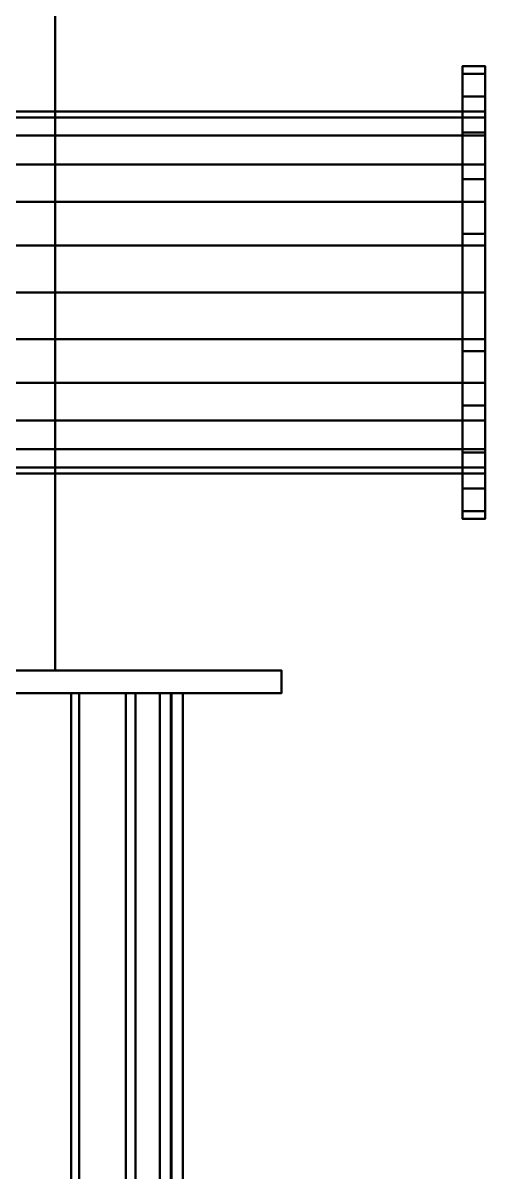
# Model space of a CAD drawing. Header units: millimetres. Extents: x -128 to 780, y -368 to 1535.
# Drawn here: x 357 to 562, y 140 to 648 of the extents above; entities that cross this region are included whole.
import ezdxf

# ---------------------------------------------------------------- set-up
doc = ezdxf.new("R2010")
doc.units = ezdxf.units.MM
doc.layers.add('M-EQPM', color=7, linetype='Continuous', lineweight=40)

# ---------------------------------------------------------------- blocks, each defined once
blk = doc.blocks.new('Burner-ExEco-GAS-RS_310_610_M_BLU-M3-000002 - RS 410_M BLU FS1 3_400_50-18393-_3D_')
at = {"layer": 'M-EQPM', "color": 253, "true_color": 0xa6abb5}
mesh = blk.add_polyface(dxfattribs=at)
corners = [(100, 729, 695), (100, 10, 695), (100, 10, 347.5), (100, 395, 347.5), (100, 397.72, 287.75), (100, 411.09, 229.45), (100, 434.69, 174.49), (100, 467.74, 124.64), (100, 509.19, 81.51), (100, 557.69, 46.51), (100, 611.68, 20.75), (100, 669.4, 5.08), (100, 729), (100, 788.39, 5.59), (100, 845.85, 21.6), (100, 899.57, 47.52), (100, 947.86, 82.54), (100, 989.2, 125.54), (100, 1022.27, 175.18), (100, 1046.04, 229.89), (100, 1059.76, 287.94), (100, 1063, 347.5), (100, 1059.94, 407.13), (100, 1046.34, 465.26), (100, 1022.63, 520.06), (100, 989.56, 569.77), (100, 948.19, 612.82), (100, 899.83, 647.83), (100, 846.01, 673.69), (100, 788.46, 689.58)]
mesh.append_faces([[corners[k] for k in face] for face in [(3, 20, 21), (3, 29, 0), (9, 4, 5, 8), (12, 3, 4, 11)]], dxfattribs={"vtx0": -1, "vtx2": -1, "color": 253})
mesh.append_faces([[corners[k] for k in face] for face in [(3, 21, 22, 23), (3, 27, 28, 29)]], dxfattribs={"vtx0": -1, "vtx3": -1, "color": 253})
mesh.append_faces([[corners[k] for k in face] for face in [(7, 8, 5, 6)]], dxfattribs={"vtx1": -1, "color": 253})
mesh.append_faces([[corners[k] for k in face] for face in [(26, 27, 3, 25), (24, 25, 3, 23), (19, 20, 3, 18), (17, 18, 3, 16), (15, 16, 3, 14), (13, 14, 3, 12), (10, 11, 4, 9)]], dxfattribs={"vtx1": -1, "vtx2": -1, "color": 253})
mesh.append_faces([[corners[k] for k in face] for face in [(1, 2, 3, 0)]], dxfattribs={"vtx2": -1, "color": 253})
mesh = blk.add_polyface(dxfattribs=at)
corners = [(100, 10, 695), (100, 729, 695), (-100, 729, 695), (-100, 10, 695)]
mesh.append_faces([[corners[k] for k in face] for face in [(3, 0, 1, 2)]], dxfattribs={"color": 253})
mesh = blk.add_polyface(dxfattribs=at)
corners = [(100, 395, 347.5), (100, 10, 347.5), (-100, 10, 347.5), (-100, 395, 347.5)]
mesh.append_faces([[corners[k] for k in face] for face in [(0, 1, 2, 3)]], dxfattribs={"color": 253})
at = {"layer": 'M-EQPM', "color": 8, "true_color": 0x7f7f7f}
mesh = blk.add_polyface(dxfattribs=at)
corners = [(280, 77, -8), (280, 80.41, 17.88), (280, 90.4, 42), (280, 106.29, 62.71), (280, 127, 78.6), (280, 151.12, 88.59), (280, 177, 92), (280, 202.88, 88.59), (280, 227, 78.6), (280, 247.71, 62.71), (280, 263.6, 42), (280, 273.59, 17.88), (280, 277, -8), (280, 273.59, -33.88), (280, 263.6, -58), (280, 247.71, -78.71), (280, 227, -94.6), (280, 202.88, -104.59), (280, 177, -108), (280, 151.12, -104.59), (280, 127, -94.6), (280, 106.29, -78.71), (280, 90.4, -58), (280, 80.41, -33.88), (280, 97, -8), (280, 99.73, -28.71), (280, 107.72, -48), (280, 120.43, -64.57), (280, 137, -77.28), (280, 156.29, -85.27), (280, 177, -88), (280, 197.71, -85.27), (280, 217, -77.28), (280, 233.57, -64.57), (280, 246.28, -48), (280, 254.27, -28.71), (280, 257, -8), (280, 254.27, 12.71), (280, 246.28, 32), (280, 233.57, 48.57), (280, 217, 61.28), (280, 197.71, 69.27), (280, 177, 72), (280, 156.29, 69.27), (280, 137, 61.28), (280, 120.43, 48.57), (280, 107.72, 32), (280, 99.73, 12.71)]
mesh.append_faces([[corners[k] for k in face] for face in [(46, 3, 45), (32, 16, 31)]], dxfattribs={"vtx0": -1, "vtx1": -1, "color": 8})
mesh.append_faces([[corners[k] for k in face] for face in [(40, 8, 9, 39), (8, 40, 41), (37, 10, 11, 36), (36, 11, 12), (10, 38, 39, 9), (45, 3, 4, 44), (44, 4, 5), (17, 30, 31, 16), (30, 17, 18), (21, 26, 27, 20), (20, 27, 28)]], dxfattribs={"vtx0": -1, "vtx2": -1, "color": 8})
mesh.append_faces([[corners[k] for k in face] for face in [(26, 21, 22, 23)]], dxfattribs={"vtx0": -1, "vtx3": -1, "color": 8})
mesh.append_faces([[corners[k] for k in face] for face in [(37, 38, 10)]], dxfattribs={"vtx1": -1, "vtx2": -1, "color": 8})
mesh.append_faces([[corners[k] for k in face] for face in [(41, 42, 7, 8), (6, 7, 42, 43), (5, 6, 43, 44), (46, 47, 2, 3), (1, 2, 47, 24), (0, 1, 24, 25), (12, 13, 35, 36), (13, 14, 34, 35), (33, 34, 14, 15), (15, 16, 32, 33), (25, 26, 23, 0), (18, 19, 29, 30), (28, 29, 19, 20)]], dxfattribs={"vtx1": -1, "vtx3": -1, "color": 8})
mesh = blk.add_polyface(dxfattribs=at)
corners = [(290, 277, -8), (290, 273.59, -33.88), (290, 263.6, -58), (290, 247.71, -78.71), (290, 227, -94.6), (290, 202.88, -104.59), (290, 177, -108), (290, 151.12, -104.59), (290, 127, -94.6), (290, 106.29, -78.71), (290, 90.4, -58), (290, 80.41, -33.88), (290, 77, -8), (280, 77, -8), (280, 80.41, -33.88), (280, 90.4, -58), (280, 106.29, -78.71), (280, 127, -94.6), (280, 151.12, -104.59), (280, 177, -108), (280, 202.88, -104.59), (280, 227, -94.6), (280, 247.71, -78.71), (280, 263.6, -58), (280, 273.59, -33.88), (280, 277, -8)]
mesh.append_faces([[corners[k] for k in face] for face in [(13, 14, 11, 12), (0, 1, 24, 25)]], dxfattribs={"vtx1": -1, "color": 8})
mesh.append_faces([[corners[k] for k in face] for face in [(14, 15, 10, 11), (16, 17, 8, 9), (15, 16, 9, 10), (17, 18, 7, 8), (6, 7, 18, 19), (19, 20, 5, 6), (20, 21, 4, 5), (22, 23, 2, 3), (21, 22, 3, 4), (23, 24, 1, 2)]], dxfattribs={"vtx1": -1, "vtx3": -1, "color": 8})
mesh = blk.add_polyface(dxfattribs=at)
corners = [(290, 77, -8), (290, 80.41, 17.88), (290, 90.4, 42), (290, 106.29, 62.71), (290, 127, 78.6), (290, 151.12, 88.59), (290, 177, 92), (290, 202.88, 88.59), (290, 227, 78.6), (290, 247.71, 62.71), (290, 263.6, 42), (290, 273.59, 17.88), (290, 277, -8), (280, 277, -8), (280, 273.59, 17.88), (280, 263.6, 42), (280, 247.71, 62.71), (280, 227, 78.6), (280, 202.88, 88.59), (280, 177, 92), (280, 151.12, 88.59), (280, 127, 78.6), (280, 106.29, 62.71), (280, 90.4, 42), (280, 80.41, 17.88), (280, 77, -8)]
mesh.append_faces([[corners[k] for k in face] for face in [(1, 24, 25, 0)]], dxfattribs={"vtx0": -1, "color": 8})
mesh.append_faces([[corners[k] for k in face] for face in [(13, 14, 11, 12)]], dxfattribs={"vtx1": -1, "color": 8})
mesh.append_faces([[corners[k] for k in face] for face in [(14, 15, 10, 11), (16, 17, 8, 9), (15, 16, 9, 10), (17, 18, 7, 8), (6, 7, 18, 19), (19, 20, 5, 6), (20, 21, 4, 5), (21, 22, 3, 4), (1, 2, 23, 24), (2, 3, 22, 23)]], dxfattribs={"vtx1": -1, "vtx3": -1, "color": 8})
mesh = blk.add_polyface(dxfattribs=at)
corners = [(290, 77, -8), (290, 80.41, -33.88), (290, 90.4, -58), (290, 106.29, -78.71), (290, 127, -94.6), (290, 151.12, -104.59), (290, 177, -108), (290, 202.88, -104.59), (290, 227, -94.6), (290, 247.71, -78.71), (290, 263.6, -58), (290, 273.59, -33.88), (290, 277, -8), (290, 273.59, 17.88), (290, 263.6, 42), (290, 247.71, 62.71), (290, 227, 78.6), (290, 202.88, 88.59), (290, 177, 92), (290, 151.12, 88.59), (290, 127, 78.6), (290, 106.29, 62.71), (290, 90.4, 42), (290, 80.41, 17.88), (290, 97, -8), (290, 99.73, 12.71), (290, 107.72, 32), (290, 120.43, 48.57), (290, 137, 61.28), (290, 156.29, 69.27), (290, 177, 72), (290, 197.71, 69.27), (290, 217, 61.28), (290, 233.57, 48.57), (290, 246.28, 32), (290, 254.27, 12.71), (290, 257, -8), (290, 254.27, -28.71), (290, 246.28, -48), (290, 233.57, -64.57), (290, 217, -77.28), (290, 197.71, -85.27), (290, 177, -88), (290, 156.29, -85.27), (290, 137, -77.28), (290, 120.43, -64.57), (290, 107.72, -48), (290, 99.73, -28.71)]
mesh.append_faces([[corners[k] for k in face] for face in [(46, 3, 45), (32, 16, 31)]], dxfattribs={"vtx0": -1, "vtx1": -1, "color": 8})
mesh.append_faces([[corners[k] for k in face] for face in [(40, 8, 9, 39), (8, 40, 41), (37, 10, 11, 36), (36, 11, 12), (10, 38, 39, 9), (45, 3, 4, 44), (44, 4, 5), (17, 30, 31, 16), (30, 17, 18), (21, 26, 27, 20), (20, 27, 28)]], dxfattribs={"vtx0": -1, "vtx2": -1, "color": 8})
mesh.append_faces([[corners[k] for k in face] for face in [(26, 21, 22, 23)]], dxfattribs={"vtx0": -1, "vtx3": -1, "color": 8})
mesh.append_faces([[corners[k] for k in face] for face in [(37, 38, 10)]], dxfattribs={"vtx1": -1, "vtx2": -1, "color": 8})
mesh.append_faces([[corners[k] for k in face] for face in [(41, 42, 7, 8), (6, 7, 42, 43), (5, 6, 43, 44), (46, 47, 2, 3), (1, 2, 47, 24), (0, 1, 24, 25), (12, 13, 35, 36), (13, 14, 34, 35), (33, 34, 14, 15), (15, 16, 32, 33), (25, 26, 23, 0), (18, 19, 29, 30), (28, 29, 19, 20)]], dxfattribs={"vtx1": -1, "vtx3": -1, "color": 8})
mesh = blk.add_polyface(dxfattribs=at)
corners = [(0, 97, -8), (-20.71, 99.73, -28.71), (-40, 107.72, -48), (-56.57, 120.43, -64.57), (-69.28, 137, -77.28), (-77.27, 156.29, -85.27), (-80, 177, -88), (-77.27, 197.71, -85.27), (-69.28, 217, -77.28), (-56.57, 233.57, -64.57), (-40, 246.28, -48), (-20.71, 254.27, -28.71), (0, 257, -8), (280, 257, -8), (280, 254.27, -28.71), (280, 246.28, -48), (280, 233.57, -64.57), (280, 217, -77.28), (280, 197.71, -85.27), (280, 177, -88), (280, 156.29, -85.27), (280, 137, -77.28), (280, 120.43, -64.57), (280, 107.72, -48), (280, 99.73, -28.71), (280, 97, -8)]
mesh.append_faces([[corners[k] for k in face] for face in [(11, 14, 15, 10), (9, 16, 17, 8), (10, 15, 16, 9), (8, 17, 18, 7), (19, 6, 7, 18)]], dxfattribs={"vtx0": -1, "vtx2": -1, "color": 8})
mesh.append_faces([[corners[k] for k in face] for face in [(20, 21, 4, 5), (21, 22, 3, 4), (23, 24, 1, 2), (22, 23, 2, 3), (19, 20, 5, 6)]], dxfattribs={"vtx1": -1, "vtx3": -1, "color": 8})
mesh.append_faces([[corners[k] for k in face] for face in [(12, 13, 14, 11)]], dxfattribs={"vtx2": -1, "color": 8})
mesh.append_faces([[corners[k] for k in face] for face in [(24, 25, 0, 1)]], dxfattribs={"vtx3": -1, "color": 8})
mesh = blk.add_polyface(dxfattribs=at)
corners = [(0, 257, -8), (20.71, 254.27, 12.71), (40, 246.28, 32), (56.57, 233.57, 48.57), (69.28, 217, 61.28), (77.27, 197.71, 69.27), (80, 177, 72), (77.27, 156.29, 69.27), (69.28, 137, 61.28), (56.57, 120.43, 48.57), (40, 107.72, 32), (20.71, 99.73, 12.71), (0, 97, -8), (280, 97, -8), (280, 99.73, 12.71), (280, 107.72, 32), (280, 120.43, 48.57), (280, 137, 61.28), (280, 156.29, 69.27), (280, 177, 72), (280, 197.71, 69.27), (280, 217, 61.28), (280, 233.57, 48.57), (280, 246.28, 32), (280, 254.27, 12.71), (280, 257, -8)]
mesh.append_faces([[corners[k] for k in face] for face in [(1, 24, 25, 0)]], dxfattribs={"vtx0": -1, "color": 8})
mesh.append_faces([[corners[k] for k in face] for face in [(5, 20, 21, 4), (4, 21, 22, 3), (2, 23, 24, 1), (3, 22, 23, 2), (20, 5, 6, 19)]], dxfattribs={"vtx0": -1, "vtx2": -1, "color": 8})
mesh.append_faces([[corners[k] for k in face] for face in [(13, 14, 11, 12)]], dxfattribs={"vtx1": -1, "color": 8})
mesh.append_faces([[corners[k] for k in face] for face in [(14, 15, 10, 11), (16, 17, 8, 9), (15, 16, 9, 10), (17, 18, 7, 8), (6, 7, 18, 19)]], dxfattribs={"vtx1": -1, "vtx3": -1, "color": 8})
mesh = blk.add_polyface(dxfattribs=at)
corners = [(280, 257, -8), (280, 254.27, 12.71), (280, 246.28, 32), (280, 233.57, 48.57), (280, 217, 61.28), (280, 197.71, 69.27), (280, 177, 72), (280, 156.29, 69.27), (280, 137, 61.28), (280, 120.43, 48.57), (280, 107.72, 32), (280, 99.73, 12.71), (280, 97, -8), (280, 99.73, -28.71), (280, 107.72, -48), (280, 120.43, -64.57), (280, 137, -77.28), (280, 156.29, -85.27), (280, 177, -88), (280, 197.71, -85.27), (280, 217, -77.28), (280, 233.57, -64.57), (280, 246.28, -48), (280, 254.27, -28.71)]
mesh.append_faces([[corners[k] for k in face] for face in [(9, 6, 7, 8), (16, 14, 15)]], dxfattribs={"vtx0": -1, "color": 8})
mesh.append_faces([[corners[k] for k in face] for face in [(17, 6, 9, 13)]], dxfattribs={"vtx0": -1, "vtx1": -1, "vtx2": -1, "vtx3": -1, "color": 8})
mesh.append_faces([[corners[k] for k in face] for face in [(13, 9, 10), (6, 17, 18)]], dxfattribs={"vtx0": -1, "vtx2": -1, "color": 8})
mesh.append_faces([[corners[k] for k in face] for face in [(2, 21, 22, 23)]], dxfattribs={"vtx0": -1, "vtx3": -1, "color": 8})
mesh.append_faces([[corners[k] for k in face] for face in [(2, 3, 19)]], dxfattribs={"vtx1": -1, "vtx2": -1, "color": 8})
mesh.append_faces([[corners[k] for k in face] for face in [(18, 19, 5, 6), (16, 17, 13, 14)]], dxfattribs={"vtx1": -1, "vtx3": -1, "color": 8})
mesh.append_faces([[corners[k] for k in face] for face in [(0, 1, 2, 23)]], dxfattribs={"vtx2": -1, "color": 8})
mesh.append_faces([[corners[k] for k in face] for face in [(3, 4, 5, 19), (19, 20, 21, 2)]], dxfattribs={"vtx2": -1, "vtx3": -1, "color": 8})
mesh.append_faces([[corners[k] for k in face] for face in [(10, 11, 12, 13)]], dxfattribs={"vtx3": -1, "color": 8})
mesh = blk.add_polyface(dxfattribs=at)
corners = [(290, 257, -8), (290, 254.27, 12.71), (290, 246.28, 32), (290, 233.57, 48.57), (290, 217, 61.28), (290, 197.71, 69.27), (290, 177, 72), (290, 156.29, 69.27), (290, 137, 61.28), (290, 120.43, 48.57), (290, 107.72, 32), (290, 99.73, 12.71), (290, 97, -8), (280, 97, -8), (280, 99.73, 12.71), (280, 107.72, 32), (280, 120.43, 48.57), (280, 137, 61.28), (280, 156.29, 69.27), (280, 177, 72), (280, 197.71, 69.27), (280, 217, 61.28), (280, 233.57, 48.57), (280, 246.28, 32), (280, 254.27, 12.71), (280, 257, -8)]
mesh.append_faces([[corners[k] for k in face] for face in [(0, 1, 24, 25)]], dxfattribs={"vtx1": -1, "color": 8})
mesh.append_faces([[corners[k] for k in face] for face in [(10, 11, 14, 15), (7, 8, 17, 18), (8, 9, 16, 17), (9, 10, 15, 16), (18, 19, 6, 7), (3, 4, 21, 22), (4, 5, 20, 21), (1, 2, 23, 24), (2, 3, 22, 23), (19, 20, 5, 6)]], dxfattribs={"vtx1": -1, "vtx3": -1, "color": 8})
mesh.append_faces([[corners[k] for k in face] for face in [(11, 12, 13, 14)]], dxfattribs={"vtx3": -1, "color": 8})
mesh = blk.add_polyface(dxfattribs=at)
corners = [(290, 97, -8), (290, 99.73, -28.71), (290, 107.72, -48), (290, 120.43, -64.57), (290, 137, -77.28), (290, 156.29, -85.27), (290, 177, -88), (290, 197.71, -85.27), (290, 217, -77.28), (290, 233.57, -64.57), (290, 246.28, -48), (290, 254.27, -28.71), (290, 257, -8), (280, 257, -8), (280, 254.27, -28.71), (280, 246.28, -48), (280, 233.57, -64.57), (280, 217, -77.28), (280, 197.71, -85.27), (280, 177, -88), (280, 156.29, -85.27), (280, 137, -77.28), (280, 120.43, -64.57), (280, 107.72, -48), (280, 99.73, -28.71), (280, 97, -8)]
mesh.append_faces([[corners[k] for k in face] for face in [(0, 1, 24, 25)]], dxfattribs={"vtx1": -1, "color": 8})
mesh.append_faces([[corners[k] for k in face] for face in [(10, 11, 14, 15), (7, 8, 17, 18), (8, 9, 16, 17), (9, 10, 15, 16), (18, 19, 6, 7), (3, 4, 21, 22), (4, 5, 20, 21), (1, 2, 23, 24), (2, 3, 22, 23), (19, 20, 5, 6)]], dxfattribs={"vtx1": -1, "vtx3": -1, "color": 8})
mesh.append_faces([[corners[k] for k in face] for face in [(11, 12, 13, 14)]], dxfattribs={"vtx3": -1, "color": 8})
at = {"layer": 'M-EQPM', "color": 253, "true_color": 0xa6abb5}
mesh = blk.add_polyface(dxfattribs=at)
corners = [(200, 10, 720), (200, 10, 320), (-200, 10, 320), (-200, 10, 720)]
mesh.append_faces([[corners[k] for k in face] for face in [(2, 3, 0, 1)]], dxfattribs={"color": 253})
mesh = blk.add_polyface(dxfattribs=at)
corners = [(-200, 0, 720), (200, 0, 720), (200, 10, 720), (-200, 10, 720)]
mesh.append_faces([[corners[k] for k in face] for face in [(0, 1, 2, 3)]], dxfattribs={"color": 253})
mesh = blk.add_polyface(dxfattribs=at)
corners = [(200, 0, 320), (-200, 0, 320), (-200, 10, 320), (200, 10, 320)]
mesh.append_faces([[corners[k] for k in face] for face in [(0, 1, 2, 3)]], dxfattribs={"color": 253})
mesh = blk.add_polyface(dxfattribs=at)
corners = [(100, 10, 347.5), (100, 10, 695), (-100, 10, 695), (-100, 10, 347.5)]
mesh.append_faces([[corners[k] for k in face] for face in [(0, 1, 2, 3)]], dxfattribs={"color": 253})
mesh = blk.add_polyface(dxfattribs=at)
corners = [(200, 0, 720), (200, 0, 320), (200, 10, 320), (200, 10, 720)]
mesh.append_faces([[corners[k] for k in face] for face in [(0, 1, 2, 3)]], dxfattribs={"color": 253})
mesh = blk.add_polyface(dxfattribs=at)
corners = [(200, 0, 720), (-200, 0, 720), (-200, 0, 320), (200, 0, 320)]
mesh.append_faces([[corners[k] for k in face] for face in [(3, 0, 1, 2)]], dxfattribs={"color": 253})
at = {"layer": 'M-EQPM', "color": 8, "true_color": 0x787878}
mesh = blk.add_polyface(dxfattribs=at)
corners = [(-156.5, 0, 520), (-151.17, 0, 560.51), (-135.53, 0, 598.25), (-110.66, 0, 630.66), (-78.25, 0, 655.53), (-40.51, 0, 671.17), (0, 0, 676.5), (40.51, 0, 671.17), (78.25, 0, 655.53), (110.66, 0, 630.66), (135.53, 0, 598.25), (151.17, 0, 560.51), (156.5, 0, 520), (151.17, 0, 479.49), (135.53, 0, 441.75), (110.66, 0, 409.34), (78.25, 0, 384.47), (40.51, 0, 368.83), (0, 0, 363.5), (-40.51, 0, 368.83), (-78.25, 0, 384.47), (-110.66, 0, 409.34), (-135.53, 0, 441.75), (-151.17, 0, 479.49), (-151.5, 0, 520), (-146.34, 0, 480.79), (-131.2, 0, 444.25), (-107.13, 0, 412.87), (-75.75, 0, 388.8), (-39.21, 0, 373.66), (0, 0, 368.5), (39.21, 0, 373.66), (75.75, 0, 388.8), (107.13, 0, 412.87), (131.2, 0, 444.25), (146.34, 0, 480.79), (151.5, 0, 520), (146.34, 0, 559.21), (131.2, 0, 595.75), (107.13, 0, 627.13), (75.75, 0, 651.2), (39.21, 0, 666.34), (0, 0, 671.5), (-39.21, 0, 666.34), (-75.75, 0, 651.2), (-107.13, 0, 627.13), (-131.2, 0, 595.75), (-146.34, 0, 559.21)]
mesh.append_faces([[corners[k] for k in face] for face in [(40, 8, 9, 39), (8, 40, 41, 7), (7, 41, 42, 6), (10, 38, 39, 9), (43, 5, 6, 42), (5, 43, 44, 4), (45, 3, 4, 44), (46, 2, 3, 45), (2, 46, 47, 1), (1, 47, 24, 0), (26, 22, 23, 25), (25, 23, 0, 24)]], dxfattribs={"vtx0": -1, "vtx2": -1, "color": 8})
mesh.append_faces([[corners[k] for k in face] for face in [(36, 37, 11, 12), (10, 11, 37, 38), (12, 13, 35, 36), (34, 35, 13, 14), (33, 34, 14, 15), (15, 16, 32, 33), (31, 32, 16, 17), (30, 31, 17, 18), (21, 22, 26, 27), (18, 19, 29, 30), (28, 29, 19, 20), (20, 21, 27, 28)]], dxfattribs={"vtx1": -1, "vtx3": -1, "color": 8})
mesh = blk.add_polyface(dxfattribs=at)
corners = [(156.5, -720, 520), (151.17, -720, 479.49), (135.53, -720, 441.75), (110.66, -720, 409.34), (78.25, -720, 384.47), (40.51, -720, 368.83), (0, -720, 363.5), (-40.51, -720, 368.83), (-78.25, -720, 384.47), (-110.66, -720, 409.34), (-135.53, -720, 441.75), (-151.17, -720, 479.49), (-156.5, -720, 520), (-156.5, 0, 520), (-151.17, 0, 479.49), (-135.53, 0, 441.75), (-110.66, 0, 409.34), (-78.25, 0, 384.47), (-40.51, 0, 368.83), (0, 0, 363.5), (40.51, 0, 368.83), (78.25, 0, 384.47), (110.66, 0, 409.34), (135.53, 0, 441.75), (151.17, 0, 479.49), (156.5, 0, 520)]
mesh.append_faces([[corners[k] for k in face] for face in [(1, 24, 25, 0)]], dxfattribs={"vtx0": -1, "color": 8})
mesh.append_faces([[corners[k] for k in face] for face in [(11, 14, 15, 10), (10, 15, 16, 9), (8, 17, 18, 7), (9, 16, 17, 8), (7, 18, 19, 6), (5, 20, 21, 4), (4, 21, 22, 3), (2, 23, 24, 1), (3, 22, 23, 2), (20, 5, 6, 19)]], dxfattribs={"vtx0": -1, "vtx2": -1, "color": 8})
mesh.append_faces([[corners[k] for k in face] for face in [(12, 13, 14, 11)]], dxfattribs={"vtx2": -1, "color": 8})
mesh = blk.add_polyface(dxfattribs=at)
corners = [(-156.5, -720, 520), (-151.17, -720, 560.51), (-135.53, -720, 598.25), (-110.66, -720, 630.66), (-78.25, -720, 655.53), (-40.51, -720, 671.17), (0, -720, 676.5), (40.51, -720, 671.17), (78.25, -720, 655.53), (110.66, -720, 630.66), (135.53, -720, 598.25), (151.17, -720, 560.51), (156.5, -720, 520), (156.5, 0, 520), (151.17, 0, 560.51), (135.53, 0, 598.25), (110.66, 0, 630.66), (78.25, 0, 655.53), (40.51, 0, 671.17), (0, 0, 676.5), (-40.51, 0, 671.17), (-78.25, 0, 655.53), (-110.66, 0, 630.66), (-135.53, 0, 598.25), (-151.17, 0, 560.51), (-156.5, 0, 520)]
mesh.append_faces([[corners[k] for k in face] for face in [(14, 11, 12, 13), (1, 24, 25, 0)]], dxfattribs={"vtx0": -1, "color": 8})
mesh.append_faces([[corners[k] for k in face] for face in [(10, 15, 16, 9), (8, 17, 18, 7), (9, 16, 17, 8), (7, 18, 19, 6), (11, 14, 15, 10), (5, 20, 21, 4), (4, 21, 22, 3), (2, 23, 24, 1), (3, 22, 23, 2), (20, 5, 6, 19)]], dxfattribs={"vtx0": -1, "vtx2": -1, "color": 8})
mesh = blk.add_polyface(dxfattribs=at)
corners = [(151.5, -720, 520), (146.34, -720, 559.21), (131.2, -720, 595.75), (107.13, -720, 627.13), (75.75, -720, 651.2), (39.21, -720, 666.34), (0, -720, 671.5), (-39.21, -720, 666.34), (-75.75, -720, 651.2), (-107.13, -720, 627.13), (-131.2, -720, 595.75), (-146.34, -720, 559.21), (-151.5, -720, 520), (-151.5, 0, 520), (-146.34, 0, 559.21), (-131.2, 0, 595.75), (-107.13, 0, 627.13), (-75.75, 0, 651.2), (-39.21, 0, 666.34), (0, 0, 671.5), (39.21, 0, 666.34), (75.75, 0, 651.2), (107.13, 0, 627.13), (131.2, 0, 595.75), (146.34, 0, 559.21), (151.5, 0, 520)]
mesh.append_faces([[corners[k] for k in face] for face in [(14, 11, 12, 13)]], dxfattribs={"vtx0": -1, "color": 8})
mesh.append_faces([[corners[k] for k in face] for face in [(15, 10, 11, 14), (17, 8, 9, 16), (16, 9, 10, 15), (18, 7, 8, 17), (7, 18, 19, 6), (21, 4, 5, 20), (22, 3, 4, 21), (24, 1, 2, 23), (23, 2, 3, 22), (20, 5, 6, 19)]], dxfattribs={"vtx0": -1, "vtx2": -1, "color": 8})
mesh.append_faces([[corners[k] for k in face] for face in [(25, 0, 1, 24)]], dxfattribs={"vtx2": -1, "color": 8})
mesh = blk.add_polyface(dxfattribs=at)
corners = [(-151.5, -720, 520), (-146.34, -720, 480.79), (-131.2, -720, 444.25), (-107.13, -720, 412.87), (-75.75, -720, 388.8), (-39.21, -720, 373.66), (0, -720, 368.5), (39.21, -720, 373.66), (75.75, -720, 388.8), (107.13, -720, 412.87), (131.2, -720, 444.25), (146.34, -720, 480.79), (151.5, -720, 520), (151.5, 0, 520), (146.34, 0, 480.79), (131.2, 0, 444.25), (107.13, 0, 412.87), (75.75, 0, 388.8), (39.21, 0, 373.66), (0, 0, 368.5), (-39.21, 0, 373.66), (-75.75, 0, 388.8), (-107.13, 0, 412.87), (-131.2, 0, 444.25), (-146.34, 0, 480.79), (-151.5, 0, 520)]
mesh.append_faces([[corners[k] for k in face] for face in [(14, 11, 12, 13)]], dxfattribs={"vtx0": -1, "color": 8})
mesh.append_faces([[corners[k] for k in face] for face in [(15, 10, 11, 14), (17, 8, 9, 16), (16, 9, 10, 15), (18, 7, 8, 17), (7, 18, 19, 6), (21, 4, 5, 20), (22, 3, 4, 21), (24, 1, 2, 23), (23, 2, 3, 22), (20, 5, 6, 19)]], dxfattribs={"vtx0": -1, "vtx2": -1, "color": 8})
mesh.append_faces([[corners[k] for k in face] for face in [(25, 0, 1, 24)]], dxfattribs={"vtx2": -1, "color": 8})

msp = doc.modelspace()

# ---------------------------------------------------------------- block references
at = {"layer": 'M-EQPM', "color": 160, "true_color": 0x3232ff}
msp.add_blockref('Burner-ExEco-GAS-RS_310_610_M_BLU-M3-000002 - RS 410_M BLU FS1 3_400_50-18393-_3D_', (271.62, 352.18), dxfattribs=at)

doc.saveas('drawing.dxf')
